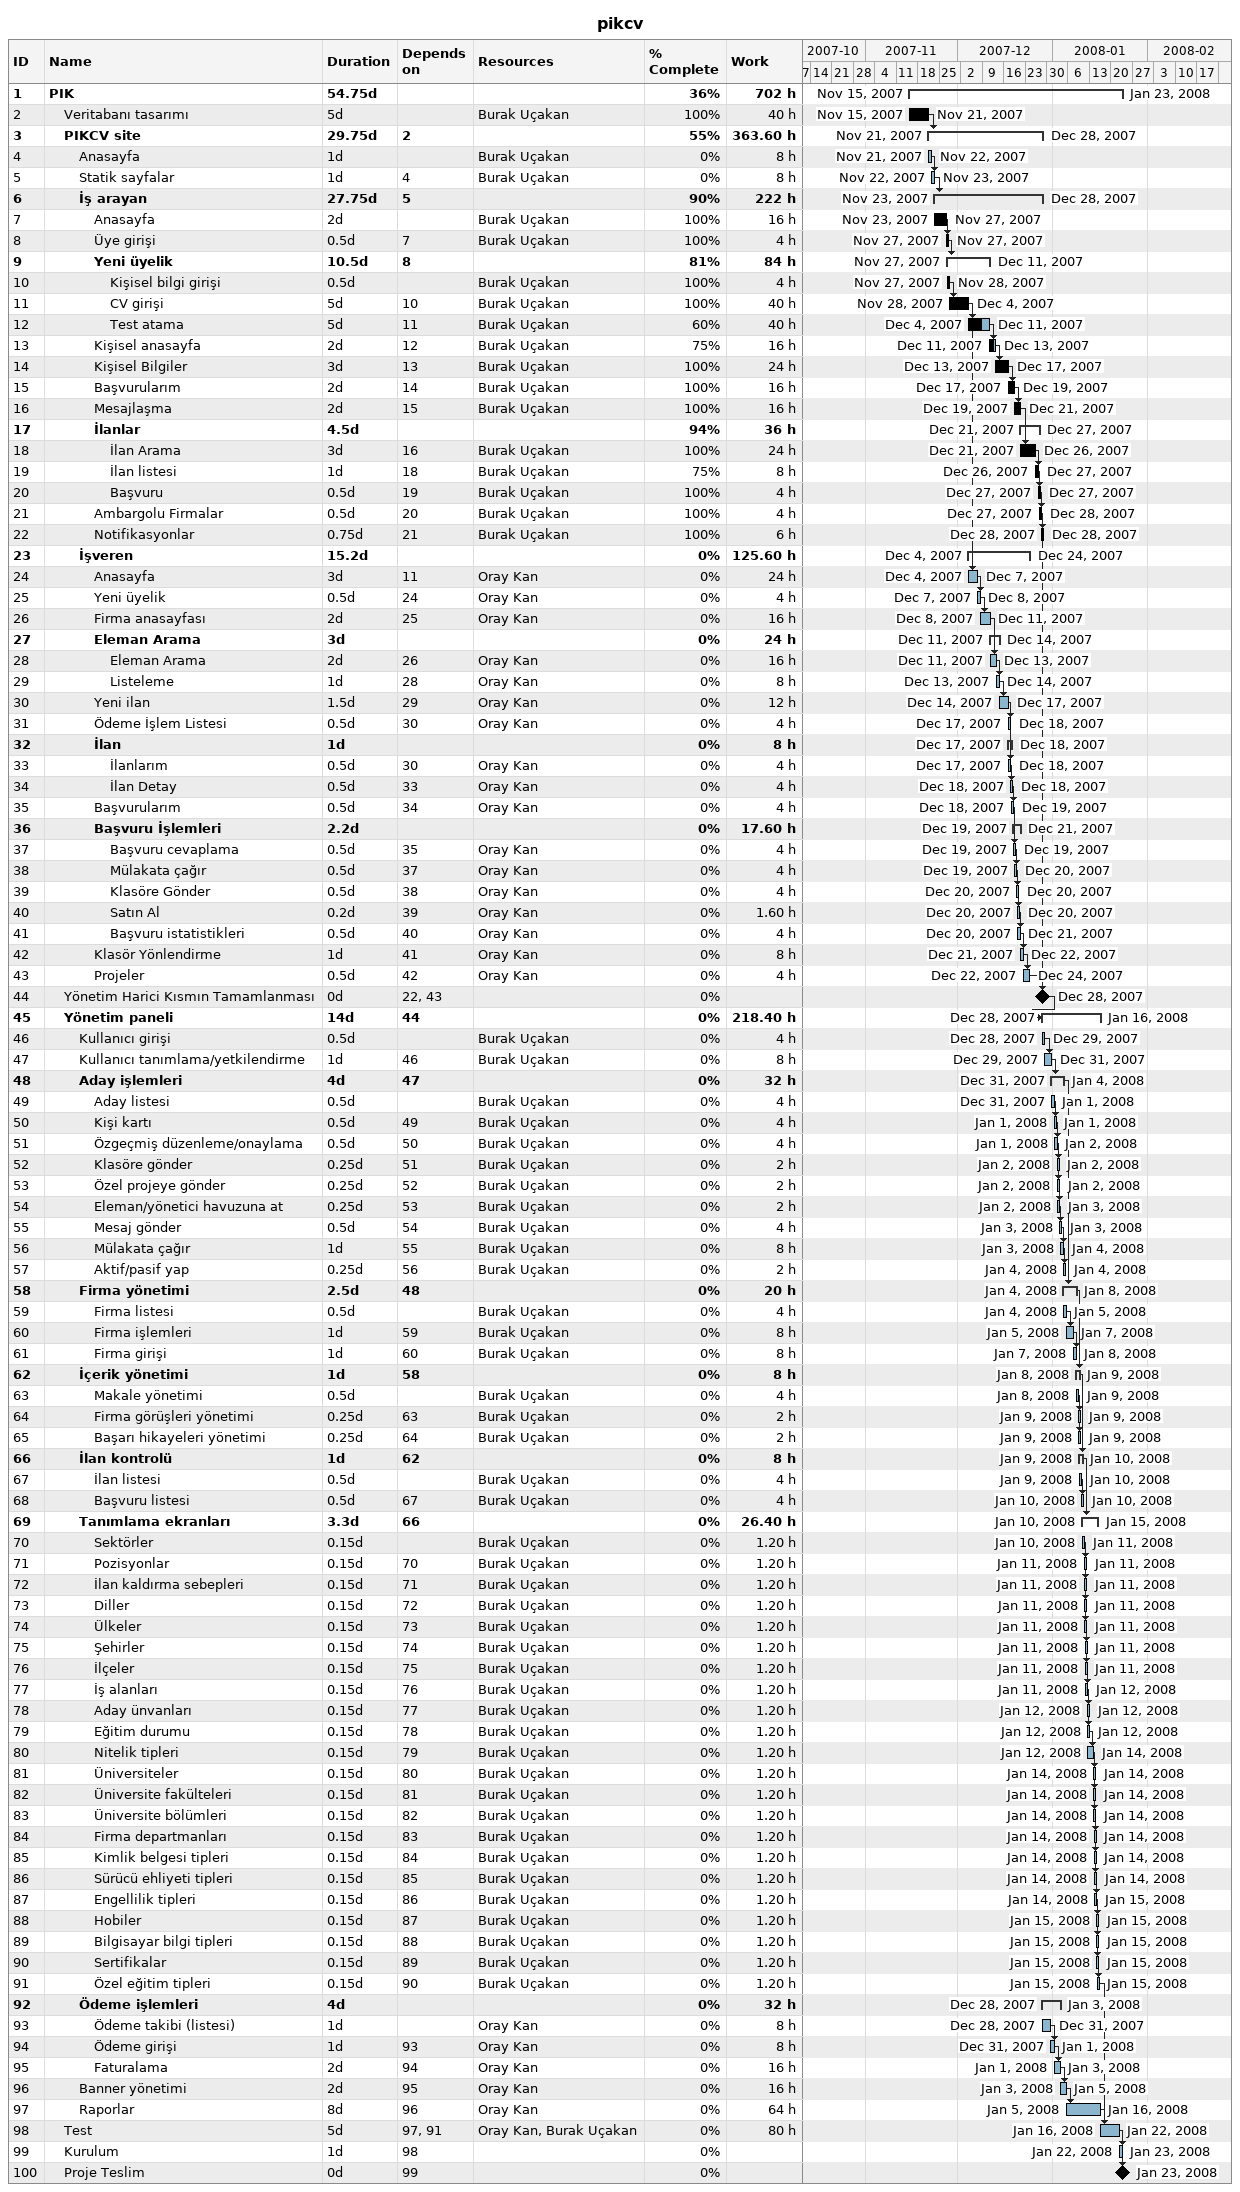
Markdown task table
pikcv

| ID | Level | Task | Duration | Start | Finish | Predecessors | Resources | % complete | Work (h) |
|---|---|---|---|---|---|---|---|---|---|
| 1 | 1 | **PIK** | 54.75d | 2007-11-15 | 2008-01-23 |  |  | 36 | 702 |
| 2 | 2 | Veritabanı tasarımı | 5d | 2007-11-15 | 2007-11-21 |  | Burak Uçakan | 100 | 40 |
| 3 | 2 | **PIKCV site** | 29.75d | 2007-11-21 | 2007-12-28 | 2 |  | 55 | 363.60 |
| 4 | 3 | Anasayfa | 1d | 2007-11-21 | 2007-11-22 |  | Burak Uçakan | 0 | 8 |
| 5 | 3 | Statik sayfalar | 1d | 2007-11-22 | 2007-11-23 | 4 | Burak Uçakan | 0 | 8 |
| 6 | 3 | **İş arayan** | 27.75d | 2007-11-23 | 2007-12-28 | 5 |  | 90 | 222 |
| 7 | 4 | Anasayfa | 2d | 2007-11-23 | 2007-11-27 |  | Burak Uçakan | 100 | 16 |
| 8 | 4 | Üye girişi | 0.5d | 2007-11-27 | 2007-11-27 | 7 | Burak Uçakan | 100 | 4 |
| 9 | 4 | **Yeni üyelik** | 10.5d | 2007-11-27 | 2007-12-11 | 8 |  | 81 | 84 |
| 10 | 5 | Kişisel bilgi girişi | 0.5d | 2007-11-27 | 2007-11-28 |  | Burak Uçakan | 100 | 4 |
| 11 | 5 | CV girişi | 5d | 2007-11-28 | 2007-12-04 | 10 | Burak Uçakan | 100 | 40 |
| 12 | 5 | Test atama | 5d | 2007-12-04 | 2007-12-11 | 11 | Burak Uçakan | 60 | 40 |
| 13 | 4 | Kişisel anasayfa | 2d | 2007-12-11 | 2007-12-13 | 12 | Burak Uçakan | 75 | 16 |
| 14 | 4 | Kişisel Bilgiler | 3d | 2007-12-13 | 2007-12-17 | 13 | Burak Uçakan | 100 | 24 |
| 15 | 4 | Başvurularım | 2d | 2007-12-17 | 2007-12-19 | 14 | Burak Uçakan | 100 | 16 |
| 16 | 4 | Mesajlaşma | 2d | 2007-12-19 | 2007-12-21 | 15 | Burak Uçakan | 100 | 16 |
| 17 | 4 | **İlanlar** | 4.5d | 2007-12-21 | 2007-12-27 |  |  | 94 | 36 |
| 18 | 5 | İlan Arama | 3d | 2007-12-21 | 2007-12-26 | 16 | Burak Uçakan | 100 | 24 |
| 19 | 5 | İlan listesi | 1d | 2007-12-26 | 2007-12-27 | 18 | Burak Uçakan | 75 | 8 |
| 20 | 5 | Başvuru | 0.5d | 2007-12-27 | 2007-12-27 | 19 | Burak Uçakan | 100 | 4 |
| 21 | 4 | Ambargolu Firmalar | 0.5d | 2007-12-27 | 2007-12-28 | 20 | Burak Uçakan | 100 | 4 |
| 22 | 4 | Notifikasyonlar | 0.75d | 2007-12-28 | 2007-12-28 | 21 | Burak Uçakan | 100 | 6 |
| 23 | 3 | **İşveren** | 15.2d | 2007-12-04 | 2007-12-24 |  |  | 0 | 125.60 |
| 24 | 4 | Anasayfa | 3d | 2007-12-04 | 2007-12-07 | 11 | Oray Kan | 0 | 24 |
| 25 | 4 | Yeni üyelik | 0.5d | 2007-12-07 | 2007-12-08 | 24 | Oray Kan | 0 | 4 |
| 26 | 4 | Firma anasayfası | 2d | 2007-12-08 | 2007-12-11 | 25 | Oray Kan | 0 | 16 |
| 27 | 4 | **Eleman Arama** | 3d | 2007-12-11 | 2007-12-14 |  |  | 0 | 24 |
| 28 | 5 | Eleman Arama | 2d | 2007-12-11 | 2007-12-13 | 26 | Oray Kan | 0 | 16 |
| 29 | 5 | Listeleme | 1d | 2007-12-13 | 2007-12-14 | 28 | Oray Kan | 0 | 8 |
| 30 | 4 | Yeni ilan | 1.5d | 2007-12-14 | 2007-12-17 | 29 | Oray Kan | 0 | 12 |
| 31 | 4 | Ödeme İşlem Listesi | 0.5d | 2007-12-17 | 2007-12-18 | 30 | Oray Kan | 0 | 4 |
| 32 | 4 | **İlan** | 1d | 2007-12-17 | 2007-12-18 |  |  | 0 | 8 |
| 33 | 5 | İlanlarım | 0.5d | 2007-12-17 | 2007-12-18 | 30 | Oray Kan | 0 | 4 |
| 34 | 5 | İlan Detay | 0.5d | 2007-12-18 | 2007-12-18 | 33 | Oray Kan | 0 | 4 |
| 35 | 4 | Başvurularım | 0.5d | 2007-12-18 | 2007-12-19 | 34 | Oray Kan | 0 | 4 |
| 36 | 4 | **Başvuru İşlemleri** | 2.2d | 2007-12-19 | 2007-12-21 |  |  | 0 | 17.60 |
| 37 | 5 | Başvuru cevaplama | 0.5d | 2007-12-19 | 2007-12-19 | 35 | Oray Kan | 0 | 4 |
| 38 | 5 | Mülakata çağır | 0.5d | 2007-12-19 | 2007-12-20 | 37 | Oray Kan | 0 | 4 |
| 39 | 5 | Klasöre Gönder | 0.5d | 2007-12-20 | 2007-12-20 | 38 | Oray Kan | 0 | 4 |
| 40 | 5 | Satın Al | 0.2d | 2007-12-20 | 2007-12-20 | 39 | Oray Kan | 0 | 1.60 |
| 41 | 5 | Başvuru istatistikleri | 0.5d | 2007-12-20 | 2007-12-21 | 40 | Oray Kan | 0 | 4 |
| 42 | 4 | Klasör Yönlendirme | 1d | 2007-12-21 | 2007-12-22 | 41 | Oray Kan | 0 | 8 |
| 43 | 4 | Projeler | 0.5d | 2007-12-22 | 2007-12-24 | 42 | Oray Kan | 0 | 4 |
| 44 | 2 | Yönetim Harici Kısmın Tamamlanması | 0d | 2007-12-28 | 2007-12-28 | 22, 43 |  | 0 |  |
| 45 | 2 | **Yönetim paneli** | 14d | 2007-12-28 | 2008-01-16 | 44 |  | 0 | 218.40 |
| 46 | 3 | Kullanıcı girişi | 0.5d | 2007-12-28 | 2007-12-29 |  | Burak Uçakan | 0 | 4 |
| 47 | 3 | Kullanıcı tanımlama/yetkilendirme | 1d | 2007-12-29 | 2007-12-31 | 46 | Burak Uçakan | 0 | 8 |
| 48 | 3 | **Aday işlemleri** | 4d | 2007-12-31 | 2008-01-04 | 47 |  | 0 | 32 |
| 49 | 4 | Aday listesi | 0.5d | 2007-12-31 | 2008-01-01 |  | Burak Uçakan | 0 | 4 |
| 50 | 4 | Kişi kartı | 0.5d | 2008-01-01 | 2008-01-01 | 49 | Burak Uçakan | 0 | 4 |
| 51 | 4 | Özgeçmiş düzenleme/onaylama | 0.5d | 2008-01-01 | 2008-01-02 | 50 | Burak Uçakan | 0 | 4 |
| 52 | 4 | Klasöre gönder | 0.25d | 2008-01-02 | 2008-01-02 | 51 | Burak Uçakan | 0 | 2 |
| 53 | 4 | Özel projeye gönder | 0.25d | 2008-01-02 | 2008-01-02 | 52 | Burak Uçakan | 0 | 2 |
| 54 | 4 | Eleman/yönetici havuzuna at | 0.25d | 2008-01-02 | 2008-01-03 | 53 | Burak Uçakan | 0 | 2 |
| 55 | 4 | Mesaj gönder | 0.5d | 2008-01-03 | 2008-01-03 | 54 | Burak Uçakan | 0 | 4 |
| 56 | 4 | Mülakata çağır | 1d | 2008-01-03 | 2008-01-04 | 55 | Burak Uçakan | 0 | 8 |
| 57 | 4 | Aktif/pasif yap | 0.25d | 2008-01-04 | 2008-01-04 | 56 | Burak Uçakan | 0 | 2 |
| 58 | 3 | **Firma yönetimi** | 2.5d | 2008-01-04 | 2008-01-08 | 48 |  | 0 | 20 |
| 59 | 4 | Firma listesi | 0.5d | 2008-01-04 | 2008-01-05 |  | Burak Uçakan | 0 | 4 |
| 60 | 4 | Firma işlemleri | 1d | 2008-01-05 | 2008-01-07 | 59 | Burak Uçakan | 0 | 8 |
| 61 | 4 | Firma girişi | 1d | 2008-01-07 | 2008-01-08 | 60 | Burak Uçakan | 0 | 8 |
| 62 | 3 | **İçerik yönetimi** | 1d | 2008-01-08 | 2008-01-09 | 58 |  | 0 | 8 |
| 63 | 4 | Makale yönetimi | 0.5d | 2008-01-08 | 2008-01-09 |  | Burak Uçakan | 0 | 4 |
| 64 | 4 | Firma görüşleri yönetimi | 0.25d | 2008-01-09 | 2008-01-09 | 63 | Burak Uçakan | 0 | 2 |
| 65 | 4 | Başarı hikayeleri yönetimi | 0.25d | 2008-01-09 | 2008-01-09 | 64 | Burak Uçakan | 0 | 2 |
| 66 | 3 | **İlan kontrolü** | 1d | 2008-01-09 | 2008-01-10 | 62 |  | 0 | 8 |
| 67 | 4 | İlan listesi | 0.5d | 2008-01-09 | 2008-01-10 |  | Burak Uçakan | 0 | 4 |
| 68 | 4 | Başvuru listesi | 0.5d | 2008-01-10 | 2008-01-10 | 67 | Burak Uçakan | 0 | 4 |
| 69 | 3 | **Tanımlama ekranları** | 3.3d | 2008-01-10 | 2008-01-15 | 66 |  | 0 | 26.40 |
| 70 | 4 | Sektörler | 0.15d | 2008-01-10 | 2008-01-11 |  | Burak Uçakan | 0 | 1.20 |
| 71 | 4 | Pozisyonlar | 0.15d | 2008-01-11 | 2008-01-11 | 70 | Burak Uçakan | 0 | 1.20 |
| 72 | 4 | İlan kaldırma sebepleri | 0.15d | 2008-01-11 | 2008-01-11 | 71 | Burak Uçakan | 0 | 1.20 |
| 73 | 4 | Diller | 0.15d | 2008-01-11 | 2008-01-11 | 72 | Burak Uçakan | 0 | 1.20 |
| 74 | 4 | Ülkeler | 0.15d | 2008-01-11 | 2008-01-11 | 73 | Burak Uçakan | 0 | 1.20 |
| 75 | 4 | Şehirler | 0.15d | 2008-01-11 | 2008-01-11 | 74 | Burak Uçakan | 0 | 1.20 |
| 76 | 4 | İlçeler | 0.15d | 2008-01-11 | 2008-01-11 | 75 | Burak Uçakan | 0 | 1.20 |
| 77 | 4 | İş alanları | 0.15d | 2008-01-11 | 2008-01-12 | 76 | Burak Uçakan | 0 | 1.20 |
| 78 | 4 | Aday ünvanları | 0.15d | 2008-01-12 | 2008-01-12 | 77 | Burak Uçakan | 0 | 1.20 |
| 79 | 4 | Eğitim durumu | 0.15d | 2008-01-12 | 2008-01-12 | 78 | Burak Uçakan | 0 | 1.20 |
| 80 | 4 | Nitelik tipleri | 0.15d | 2008-01-12 | 2008-01-14 | 79 | Burak Uçakan | 0 | 1.20 |
| 81 | 4 | Üniversiteler | 0.15d | 2008-01-14 | 2008-01-14 | 80 | Burak Uçakan | 0 | 1.20 |
| 82 | 4 | Üniversite fakülteleri | 0.15d | 2008-01-14 | 2008-01-14 | 81 | Burak Uçakan | 0 | 1.20 |
| 83 | 4 | Üniversite bölümleri | 0.15d | 2008-01-14 | 2008-01-14 | 82 | Burak Uçakan | 0 | 1.20 |
| 84 | 4 | Firma departmanları | 0.15d | 2008-01-14 | 2008-01-14 | 83 | Burak Uçakan | 0 | 1.20 |
| 85 | 4 | Kimlik belgesi tipleri | 0.15d | 2008-01-14 | 2008-01-14 | 84 | Burak Uçakan | 0 | 1.20 |
| 86 | 4 | Sürücü ehliyeti tipleri | 0.15d | 2008-01-14 | 2008-01-14 | 85 | Burak Uçakan | 0 | 1.20 |
| 87 | 4 | Engellilik tipleri | 0.15d | 2008-01-14 | 2008-01-15 | 86 | Burak Uçakan | 0 | 1.20 |
| 88 | 4 | Hobiler | 0.15d | 2008-01-15 | 2008-01-15 | 87 | Burak Uçakan | 0 | 1.20 |
| 89 | 4 | Bilgisayar bilgi tipleri | 0.15d | 2008-01-15 | 2008-01-15 | 88 | Burak Uçakan | 0 | 1.20 |
| 90 | 4 | Sertifikalar | 0.15d | 2008-01-15 | 2008-01-15 | 89 | Burak Uçakan | 0 | 1.20 |
| 91 | 4 | Özel eğitim tipleri | 0.15d | 2008-01-15 | 2008-01-15 | 90 | Burak Uçakan | 0 | 1.20 |
| 92 | 3 | **Ödeme işlemleri** | 4d | 2007-12-28 | 2008-01-03 |  |  | 0 | 32 |
| 93 | 4 | Ödeme takibi (listesi) | 1d | 2007-12-28 | 2007-12-31 |  | Oray Kan | 0 | 8 |
| 94 | 4 | Ödeme girişi | 1d | 2007-12-31 | 2008-01-01 | 93 | Oray Kan | 0 | 8 |
| 95 | 4 | Faturalama | 2d | 2008-01-01 | 2008-01-03 | 94 | Oray Kan | 0 | 16 |
| 96 | 3 | Banner yönetimi | 2d | 2008-01-03 | 2008-01-05 | 95 | Oray Kan | 0 | 16 |
| 97 | 3 | Raporlar | 8d | 2008-01-05 | 2008-01-16 | 96 | Oray Kan | 0 | 64 |
| 98 | 2 | Test | 5d | 2008-01-16 | 2008-01-22 | 97, 91 | Oray Kan, Burak Uçakan | 0 | 80 |
| 99 | 2 | Kurulum | 1d | 2008-01-22 | 2008-01-23 | 98 |  | 0 |  |
| 100 | 2 | Proje Teslim | 0d | 2008-01-23 | 2008-01-23 | 99 |  | 0 |  |
